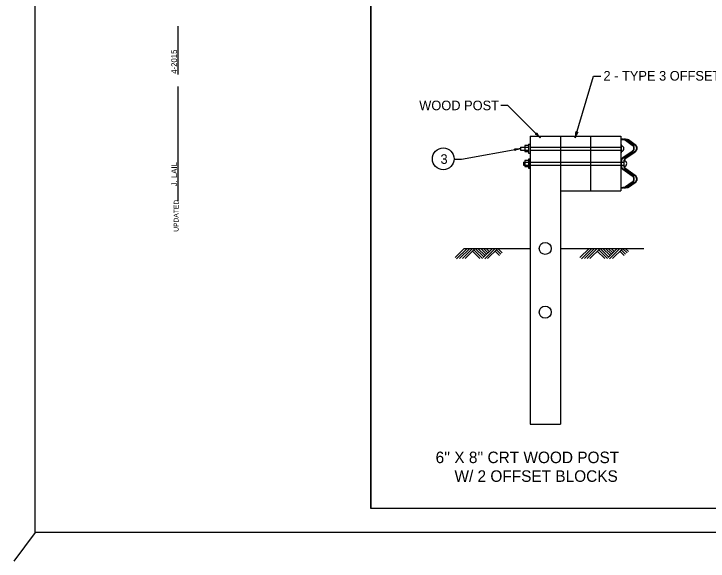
# Model space of a CAD drawing. Extents: x 1000 to 1185, y 999 to 1356.
# Drawn here: x 999.56 to 1014.04, y 999.4 to 1010.81 of the extents above; entities that cross this region are included whole.
import ezdxf

# ---------------------------------------------------------------- set-up
doc = ezdxf.new("R2010")
doc.units = 0
for name, color, linetype in [('Level 1', 7, 'Continuous'), ('Level 10', 7, 'Continuous'), ('Level 11', 7, 'Continuous'), ('Level 14', 7, 'Continuous'), ('Level 15', 7, 'Continuous'), ('Level 6', 7, 'Continuous'), ('Level 7', 7, 'Continuous'), ('Level 8', 7, 'Continuous'), ('SB_PL_INFOSTD_PT', 7, 'Continuous')]:
    doc.layers.add(name, color=color, linetype=linetype)

msp = doc.modelspace()

# ---------------------------------------------------------------- linework, layer by layer
at = {"layer": 'Level 1'}
msp.add_line((1009.863, 1008.903), (1010.538, 1008.231), dxfattribs=at)
msp.add_circle((1008.514, 1007.79), 0.227, dxfattribs=at)
for centre, radius, start, end in [((1010.433, 1008.336), 0.0313, 273.9199, 356.0366), ((1010.263, 1007.954), 0.391, 45.1453, 63.8141), ((1010.814, 1008.509), 0.391, 206.4925, 225.1392), ((1010.263, 1007.954), 0.391, 45.1331, 45.1453)]:
    msp.add_arc(centre, radius, start, end, dxfattribs=at)
at = {"layer": 'Level 10'}
for p in [(1007, 1021.5), (1035.5, 1000.5)]:
    msp.add_line(p, (1007, 1000.5), dxfattribs=at)
at = {"layer": 'Level 11'}
for p, q in [((1011.266, 1008.231), (1011.651, 1009.511)), ((1008.891, 1007.787), (1010.128, 1008.004)), ((1008.741, 1007.787), (1008.891, 1007.787))]:
    msp.add_line(p, q, dxfattribs=at)
for points in [[(1007, 1021.5), (1035.5, 1021.5), (1035.5, 1000.5), (1007, 1000.5)], [(1012.22, 1007.914), (1012.233, 1007.914), (1012.233, 1008.088), (1012.22, 1008.088)], [(1010.293, 1007.597), (1010.325, 1007.597), (1010.325, 1007.786), (1010.293, 1007.786)]]:
    msp.add_lwpolyline(points, close=True, dxfattribs=at)
for centre, radius, start, end in [((1010.892, 1008.344), 0.391, 343.2519, 1.9207), ((1011.64, 1008.119), 0.391, 144.599, 163.2458), ((1010.892, 1008.344), 0.391, 343.2397, 343.2519), ((1011.309, 1008.374), 0.0313, 212.0265, 294.1432), ((1010.06, 1008.389), 0.391, 261.2833, 279.93), ((1009.981, 1007.978), 0.0313, 328.7107, 50.8274), ((1010.195, 1007.619), 0.391, 99.9361, 118.6049), ((1010.195, 1007.619), 0.391, 99.9239, 99.9361)]:
    msp.add_arc(centre, radius, start, end, dxfattribs=at)
at = {"layer": 'Level 14'}
for p, q in [((1000, 1000), (1000, 1022.22)), ((1000, 1000), (999.557, 999.405)), ((1036.36, 1000), (1000, 1000))]:
    msp.add_line(p, q, dxfattribs=at)
at = {"layer": 'Level 15'}
for p, q in [((1002.985, 1009.549), (1002.985, 1010.559)), ((1002.985, 1006.918), (1002.985, 1009.297))]:
    msp.add_line(p, q, dxfattribs=at)
at = {"layer": 'Level 6'}
for p, q in [((1011.651, 1009.511), (1011.801, 1009.511)), ((1009.863, 1008.903), (1009.713, 1008.903))]:
    msp.add_line(p, q, dxfattribs=at)
at = {"layer": 'Level 7'}
for p, q in [((1010.325, 1008.26), (1012.22, 1008.26)), ((1010.325, 1008.26), (1010.325, 1002.26)), ((1010.956, 1008.26), (1010.956, 1002.26)), ((1011.588, 1008.26), (1011.588, 1007.123)), ((1012.22, 1008.26), (1012.22, 1007.123)), ((1010.293, 1008.098), (1010.293, 1007.909)), ((1010.293, 1008.098), (1010.325, 1008.098)), ((1012.222, 1008.206), (1012.22, 1008.197)), ((1012.22, 1008.197), (1012.294, 1008.184)), ((1012.296, 1008.193), (1012.222, 1008.206)), ((1012.283, 1008.206), (1012.281, 1008.197)), ((1012.281, 1008.197), (1012.356, 1008.184)), ((1012.358, 1008.193), (1012.283, 1008.206)), ((1012.312, 1008.177), (1012.454, 1008.077)), ((1012.459, 1008.084), (1012.317, 1008.184)), ((1012.373, 1008.177), (1012.515, 1008.077)), ((1012.52, 1008.084), (1012.378, 1008.184)), ((1010.128, 1008.037), (1010.293, 1008.037)), ((1010.128, 1008.037), (1010.128, 1007.971)), ((1010.128, 1007.971), (1010.293, 1007.971)), ((1010.293, 1008.067), (1010.217, 1008.067)), ((1010.217, 1008.067), (1010.217, 1007.941)), ((1010.217, 1007.941), (1010.293, 1007.941)), ((1012.454, 1007.947), (1012.257, 1007.809)), ((1012.262, 1007.802), (1012.459, 1007.94)), ((1012.515, 1007.947), (1012.318, 1007.809)), ((1012.323, 1007.802), (1012.52, 1007.94)), ((1010.293, 1007.909), (1010.325, 1007.909)), ((1010.19, 1007.724), (1010.293, 1007.724)), ((1010.19, 1007.724), (1010.19, 1007.659)), ((1010.19, 1007.659), (1010.293, 1007.659)), ((1010.293, 1007.754), (1010.217, 1007.754)), ((1010.217, 1007.754), (1010.217, 1007.628)), ((1010.293, 1007.786), (1010.293, 1007.597)), ((1010.293, 1007.786), (1010.325, 1007.786)), ((1012.229, 1007.691), (1012.229, 1007.737)), ((1012.229, 1007.645), (1012.229, 1007.691)), ((1012.29, 1007.691), (1012.29, 1007.737)), ((1012.29, 1007.645), (1012.29, 1007.691)), ((1010.217, 1007.628), (1010.293, 1007.628)), ((1010.293, 1007.597), (1010.325, 1007.597)), ((1012.257, 1007.574), (1012.454, 1007.435)), ((1012.459, 1007.442), (1012.262, 1007.581)), ((1012.318, 1007.574), (1012.515, 1007.435)), ((1012.52, 1007.442), (1012.323, 1007.581)), ((1012.454, 1007.306), (1012.312, 1007.206)), ((1012.317, 1007.199), (1012.459, 1007.299)), ((1012.515, 1007.306), (1012.373, 1007.206)), ((1012.378, 1007.199), (1012.52, 1007.299)), ((1010.956, 1007.123), (1012.22, 1007.123)), ((1012.294, 1007.199), (1012.22, 1007.186)), ((1012.22, 1007.186), (1012.222, 1007.177)), ((1012.222, 1007.177), (1012.296, 1007.19)), ((1012.356, 1007.199), (1012.281, 1007.186)), ((1012.281, 1007.186), (1012.283, 1007.177)), ((1012.283, 1007.177), (1012.358, 1007.19)), ((1008.952, 1005.922), (1008.762, 1005.733)), ((1009.009, 1005.922), (1008.792, 1005.705)), ((1009.066, 1005.922), (1008.854, 1005.711)), ((1009.124, 1005.922), (1008.912, 1005.711)), ((1008.952, 1005.922), (1010.325, 1005.922)), ((1009.181, 1005.922), (1008.968, 1005.711)), ((1009.181, 1005.922), (1009.359, 1005.745)), ((1009.238, 1005.922), (1009.388, 1005.773)), ((1009.295, 1005.922), (1009.417, 1005.801)), ((1009.538, 1005.922), (1009.348, 1005.733)), ((1009.352, 1005.922), (1009.445, 1005.829)), ((1009.595, 1005.922), (1009.378, 1005.705)), ((1009.409, 1005.922), (1009.474, 1005.859)), ((1009.653, 1005.922), (1009.44, 1005.711)), ((1009.649, 1005.922), (1009.742, 1005.829)), ((1010.956, 1005.922), (1012.7, 1005.922)), ((1011.557, 1005.922), (1011.366, 1005.733)), ((1011.613, 1005.922), (1011.395, 1005.705)), ((1011.671, 1005.922), (1011.458, 1005.711)), ((1011.727, 1005.922), (1011.516, 1005.711)), ((1011.785, 1005.922), (1011.573, 1005.711)), ((1011.785, 1005.922), (1011.964, 1005.745)), ((1011.841, 1005.922), (1011.992, 1005.773)), ((1011.899, 1005.922), (1012.02, 1005.801)), ((1012.142, 1005.922), (1011.953, 1005.733)), ((1011.957, 1005.922), (1012.05, 1005.829)), ((1012.199, 1005.922), (1011.981, 1005.705)), ((1012.013, 1005.922), (1012.078, 1005.859)), ((1012.257, 1005.922), (1012.045, 1005.711)), ((1012.254, 1005.922), (1012.347, 1005.829)), ((1012.31, 1005.922), (1012.375, 1005.859)), ((1009.124, 1005.866), (1009.279, 1005.711)), ((1009.152, 1005.894), (1009.335, 1005.711)), ((1009.594, 1005.864), (1009.686, 1005.773)), ((1009.622, 1005.893), (1009.714, 1005.801)), ((1011.727, 1005.866), (1011.882, 1005.711)), ((1011.757, 1005.894), (1011.939, 1005.711)), ((1012.198, 1005.864), (1012.289, 1005.773)), ((1012.226, 1005.893), (1012.318, 1005.801)), ((1010.325, 1002.26), (1010.956, 1002.26))]:
    msp.add_line(p, q, dxfattribs=at)
for points in [[(1012.22, 1007.737), (1012.22, 1007.691), (1012.22, 1007.645)], [(1012.281, 1007.737), (1012.281, 1007.691), (1012.281, 1007.645)]]:
    msp.add_lwpolyline(points, dxfattribs=at)
for centre in [(1010.641, 1005.923), (1010.641, 1004.593)]:
    msp.add_circle(centre, 0.126, dxfattribs=at)
for centre, radius, start, end in [((1012.288, 1008.143), 0.0421, 55.0001, 80.0001), ((1012.288, 1008.143), 0.0509, 55, 80), ((1012.349, 1008.143), 0.0421, 55.0001, 80.0001), ((1012.349, 1008.143), 0.0509, 55, 80), ((1012.409, 1008.013), 0.0878, 305, 55), ((1012.47, 1008.013), 0.0878, 305, 55), ((1012.223, 1008.004), 0.0604, 278.9068, 81.1621), ((1012.409, 1008.013), 0.079, 305, 55), ((1012.47, 1008.013), 0.079, 305, 55), ((1012.308, 1007.738), 0.0878, 124.9998, 179.9997), ((1012.308, 1007.738), 0.079, 125, 180), ((1012.369, 1007.738), 0.0878, 124.9998, 179.9997), ((1012.369, 1007.738), 0.079, 125, 180), ((1012.282, 1007.691), 0.0604, 278.9068, 81.1621), ((1012.308, 1007.645), 0.0878, 180.0003, 235.0002), ((1012.308, 1007.645), 0.079, 180, 235), ((1012.369, 1007.645), 0.0878, 180.0003, 235.0002), ((1012.369, 1007.645), 0.079, 180, 235), ((1012.409, 1007.37), 0.079, 305, 55), ((1012.409, 1007.37), 0.0878, 305, 55), ((1012.47, 1007.37), 0.079, 305, 55), ((1012.47, 1007.37), 0.0878, 305, 55), ((1012.288, 1007.24), 0.0421, 279.9999, 304.9999), ((1012.288, 1007.24), 0.0509, 280, 305), ((1012.349, 1007.24), 0.0421, 279.9999, 304.9999), ((1012.349, 1007.24), 0.0509, 280, 305)]:
    msp.add_arc(centre, radius, start, end, dxfattribs=at)
at = {"layer": 'Level 8'}
for p, q in [((1010.325, 1008.037), (1012.22, 1008.037)), ((1010.325, 1008.037), (1012.22, 1008.037)), ((1010.325, 1007.971), (1012.22, 1007.971)), ((1010.325, 1007.971), (1012.22, 1007.971)), ((1010.325, 1007.724), (1012.282, 1007.724)), ((1010.325, 1007.659), (1012.281, 1007.659))]:
    msp.add_line(p, q, dxfattribs=at)

# ---------------------------------------------------------------- texts
at = {"layer": 'Level 11'}
for s, p in [('2 - TYPE 3 OFFSET BLOCKS', (1011.856, 1009.422)), ('3', (1008.456, 1007.686))]:
    msp.add_text(s, height=0.2, dxfattribs=at).set_placement(p)
at = {"layer": 'Level 15'}
for s, height, p in [('4-2015', 0.1212, (1002.96, 1009.564)), ('J. LAIL', 0.1212, (1002.959, 1007.218)), ('UPDATED', 0.101, (1002.991, 1006.27))]:
    msp.add_text(s, height=height, rotation=90, dxfattribs=at).set_placement(p)
at = {"layer": 'Level 6'}
msp.add_text('WOOD POST', height=0.2, dxfattribs=at).set_placement((1008.012, 1008.804))
at = {"layer": 'Level 7'}
for s, p in [("6'' X 8'' CRT WOOD POST ", (1008.354, 1001.447)), ('W/ 2 OFFSET BLOCKS', (1008.748, 1001.057))]:
    msp.add_text(s, height=0.24, dxfattribs=at).set_placement(p)
at = {"layer": 'SB_PL_INFOSTD_PT'}
msp.add_text('CELL:SP', height=0.0005, dxfattribs=at).set_placement((1000.001, 999.999))

doc.saveas('drawing.dxf')
